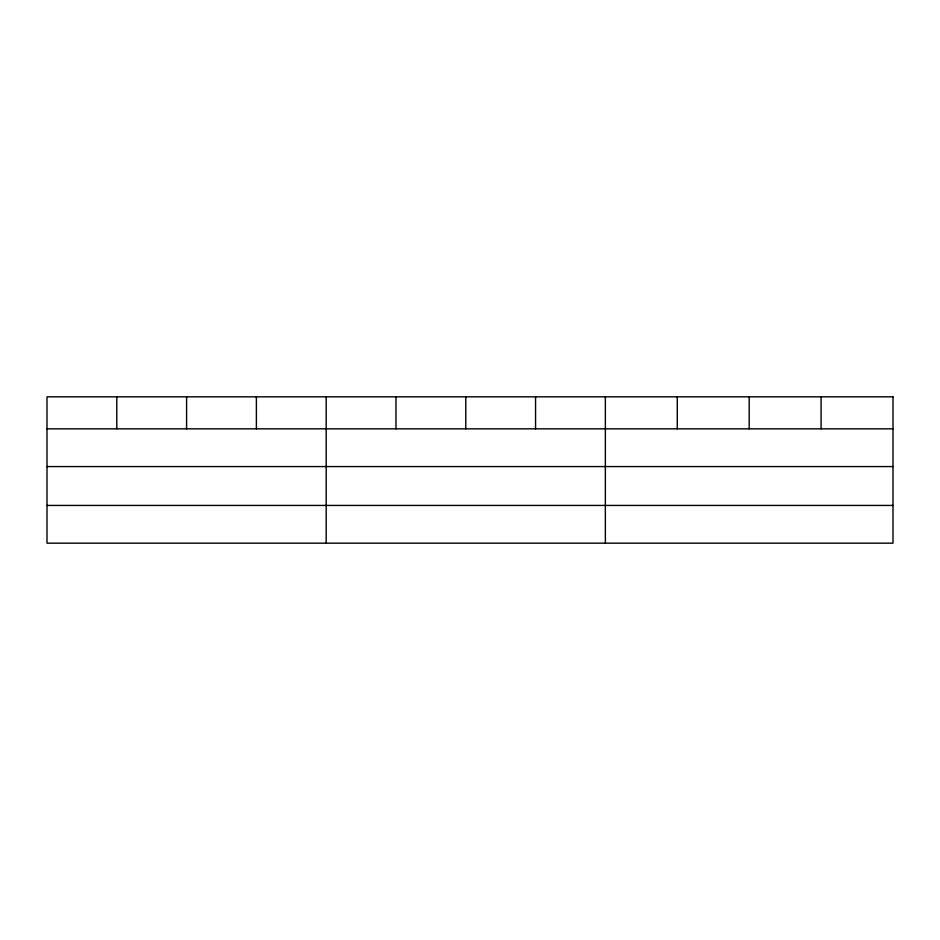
<?xml version="1.0" encoding="UTF-8"?>
<svg xmlns="http://www.w3.org/2000/svg" width="940" height="940" viewBox="0 0 940 940"><rect width="100%" height="100%" fill="white"/><g stroke="black" fill="none" stroke-linecap="round" stroke-linejoin="round"><path stroke-width="1.41" d="M47 428.84L893 428.84M47 466.569L893 466.569M47 505.438L893 505.438M821.09 396.833L821.09 428.84M749.18 396.833L749.18 428.84M677.27 396.833L677.27 428.84M605.36 396.833L605.36 543.167M535.565 396.833L535.565 428.84M465.77 396.833L465.77 428.84M395.975 396.833L395.975 428.84M326.18 396.833L326.18 543.167M256.385 396.833L256.385 428.84M186.59 396.833L186.59 428.84M116.795 396.833L116.795 428.84M893 396.833L47 396.833L47 543.167L893 543.167L893 396.833"/></g></svg>
